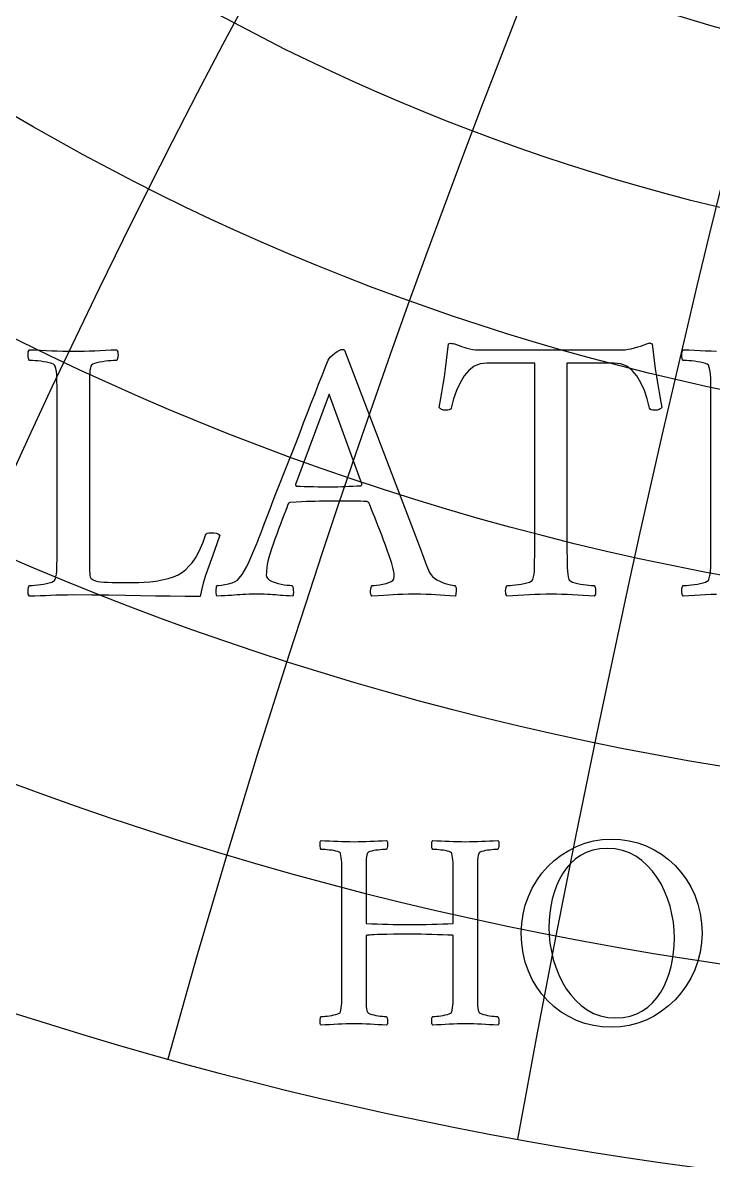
# Model space of a CAD drawing. Header units: millimetres. Extents: x -71 to 71, y -71 to 73.
# Drawn here: x -17.34 to -7.27, y -22.81 to -6.22 of the extents above; entities that cross this region are included whole.
import ezdxf

# ---------------------------------------------------------------- set-up
doc = ezdxf.new("R2010")
doc.units = ezdxf.units.MM
for name, color, linetype in [('CUT_OUTER', 1, 'Continuous'), ('ENGRAVE', 7, 'Continuous'), ('ENGRAVE_FINE', 8, 'Continuous'), ('TEXT', 5, 'Continuous')]:
    doc.layers.add(name, color=color, linetype=linetype)

msp = doc.modelspace()

# ---------------------------------------------------------------- linework, layer by layer
at = {"layer": 'CUT_OUTER'}
msp.add_arc((-0.0002, -0.0002), 71.2199, 143.788848, 87.803032, dxfattribs=at)
at = {"layer": 'ENGRAVE'}
for centre, radius in [((0, 0), 70.2), ((0, 24.1585), 39.0893), ((0, 22.2167), 34.5295), ((0, 20.6338), 30.4012), ((0, 0), 45.9522), ((0, 19.337), 26.6151), ((0, 0), 30.0798)]:
    msp.add_circle(centre, radius, dxfattribs=at)
for centre, radius, start, end in [((0, 26.5604), 44.1998, 104.90113, 75.09887), ((0, 29.5661), 50.0254, 148.36961, 31.63039), ((0, 33.3862), 56.8, 171.09399, 8.90601)]:
    msp.add_arc(centre, radius, start, end, dxfattribs=at)
at = {"layer": 'ENGRAVE_FINE'}
for centre, radius, start, end in [((-443.3724, -63.2477), 450.2121, 5.104849, 17.080014), ((-443.3724, -63.2477), 450.2121, 5.104849, 17.080014), ((-214.7937, -63.2477), 228.5787, 10.267692, 34.218624), ((-214.7937, -63.2477), 228.5787, 10.267692, 34.218624), ((214.7937, -63.2477), 228.5787, 145.781376, 169.732308), ((214.7937, -63.2477), 228.5787, 145.781376, 169.732308), ((-135.4092, -63.2477), 156.357, 15.548702, 51.45419), ((-135.4092, -63.2477), 156.357, 15.548702, 51.45419), ((135.4092, -63.2477), 156.357, 128.54581, 164.451298), ((135.4092, -63.2477), 156.357, 128.54581, 164.451298), ((-93.1695, -63.2477), 121.6242, 21.012524, 68.778271), ((-93.1695, -63.2477), 121.6242, 21.012524, 68.778271), ((93.1695, -63.2477), 121.6242, 111.221729, 158.987476), ((93.1695, -63.2477), 121.6242, 111.221729, 158.987476), ((-65.5996, -63.2477), 102.0548, 26.730809, 84.928272), ((-65.5996, -63.2477), 102.0548, 26.730809, 84.928272), ((65.5996, -63.2477), 102.0548, 95.071728, 153.269191), ((65.5996, -63.2477), 102.0548, 95.071728, 153.269191), ((-45.1364, -63.2477), 90.2728, 32.785093, 97.141651), ((-45.1364, -63.2477), 90.2728, 32.785093, 97.141651), ((45.1364, -63.2477), 90.2728, 82.858349, 147.214907), ((45.1364, -63.2477), 90.2728, 82.858349, 147.214907), ((-28.4547, -63.2477), 83.1958, 39.270113, 107.914903), ((-28.4547, -63.2477), 83.1958, 39.270113, 107.914903), ((28.4547, -63.2477), 83.1958, 72.085097, 140.729887), ((28.4547, -63.2477), 83.1958, 72.085097, 140.729887), ((0, 54.02), 87.4062, 216.596965, 323.403035)]:
    msp.add_arc(centre, radius, start, end, dxfattribs=at)
at = {"layer": 'TEXT'}
for points in [[(-8.5911, -10.9896), (-8.5554, -10.9879), (-8.515, -10.9827), (-8.4696, -10.974), (-8.4195, -10.9619), (-8.3703, -10.9484), (-8.3281, -10.9356), (-8.2928, -10.9235), (-8.2645, -10.9121), (-8.2441, -10.9024), (-8.2271, -10.8955), (-8.2136, -10.8913), (-8.2036, -10.89), (-8.1949, -10.8906), (-8.1856, -10.8927), (-8.1756, -10.8962), (-8.1648, -10.901), (-8.1505, -11.0245), (-8.1351, -11.146), (-8.1187, -11.2653), (-8.1012, -11.3826), (-8.0827, -11.4978), (-8.0631, -11.6109), (-8.0425, -11.722), (-8.0209, -11.831), (-8.0275, -11.8369), (-8.0361, -11.8434), (-8.0469, -11.8507), (-8.0597, -11.8587), (-8.0742, -11.8656), (-8.0901, -11.8697), (-8.1074, -11.8711), (-8.1261, -11.8697), (-8.1538, -11.868), (-8.1759, -11.8628), (-8.1925, -11.8542), (-8.2036, -11.8421), (-8.2358, -11.7068), (-8.2769, -11.5833), (-8.3271, -11.4715), (-8.3863, -11.3715), (-8.4548, -11.2892), (-8.5329, -11.2304), (-8.6208, -11.1951), (-8.7184, -11.1833), (-9.4048, -11.1833), (-9.4048, -13.94), (-9.4046, -13.9999), (-9.4041, -14.0576), (-9.4032, -14.1133), (-9.402, -14.167), (-9.3994, -14.2171), (-9.3944, -14.2624), (-9.387, -14.3029), (-9.3771, -14.3386), (-9.3674, -14.3521), (-9.3494, -14.3649), (-9.3231, -14.377), (-9.2885, -14.3884), (-9.2493, -14.3986), (-9.209, -14.4071), (-9.1676, -14.4138), (-9.1252, -14.4188), (-9.0856, -14.4225), (-9.0526, -14.4251), (-9.0261, -14.4266), (-9.0062, -14.4271), (-8.9988, -14.4403), (-8.9931, -14.4576), (-8.9891, -14.479), (-8.9869, -14.5046), (-8.987, -14.5302), (-8.9903, -14.5517), (-8.9967, -14.569), (-9.0062, -14.5821), (-9.0884, -14.5768), (-9.1688, -14.5717), (-9.2475, -14.5671), (-9.3245, -14.5627), (-9.4012, -14.5591), (-9.4788, -14.5565), (-9.5575, -14.555), (-9.6373, -14.5544), (-9.7151, -14.555), (-9.7937, -14.5565), (-9.8729, -14.5591), (-9.9528, -14.5627), (-10.0334, -14.5671), (-10.1147, -14.5717), (-10.1967, -14.5768), (-10.2794, -14.5821), (-10.2889, -14.569), (-10.2953, -14.5517), (-10.2986, -14.5302), (-10.2988, -14.5046), (-10.2965, -14.479), (-10.2925, -14.4576), (-10.2868, -14.4403), (-10.2794, -14.4271), (-10.2593, -14.4266), (-10.2323, -14.4251), (-10.1984, -14.4225), (-10.1576, -14.4188), (-10.1138, -14.4138), (-10.0711, -14.4071), (-10.0294, -14.3986), (-9.9888, -14.3884), (-9.9533, -14.377), (-9.9272, -14.3649), (-9.9104, -14.3521), (-9.903, -14.3386), (-9.8931, -14.3029), (-9.8857, -14.2624), (-9.8807, -14.2171), (-9.8781, -14.167), (-9.8769, -14.1133), (-9.876, -14.0576), (-9.8755, -13.9999), (-9.8753, -13.94), (-9.8753, -11.1833), (-10.5728, -11.1833), (-10.6703, -11.1951), (-10.7582, -11.2304), (-10.8364, -11.2892), (-10.9049, -11.3715), (-10.9644, -11.4715), (-11.0156, -11.5833), (-11.0585, -11.7068), (-11.0931, -11.8421), (-11.1042, -11.8542), (-11.1208, -11.8628), (-11.1429, -11.868), (-11.1706, -11.8697), (-11.1891, -11.8711), (-11.2059, -11.8697), (-11.2209, -11.8656), (-11.2343, -11.8587), (-11.2459, -11.8507), (-11.2557, -11.8434), (-11.2638, -11.8369), (-11.2702, -11.831), (-11.2488, -11.722), (-11.2287, -11.6109), (-11.21, -11.4978), (-11.1927, -11.3826), (-11.1765, -11.2653), (-11.1609, -11.146), (-11.146, -11.0245), (-11.1319, -10.901), (-11.1173, -10.8967), (-11.1014, -10.8948), (-11.0841, -10.8953), (-11.0654, -10.8983), (-11.0471, -10.9026), (-11.0308, -10.9073), (-11.0167, -10.9123), (-11.0045, -10.9176), (-10.977, -10.9289), (-10.9443, -10.9405), (-10.9065, -10.9524), (-10.8634, -10.9647), (-10.8193, -10.9756), (-10.7783, -10.9834), (-10.7404, -10.988), (-10.7056, -10.9896)], [(-16.3684, -13.94), (-16.3684, -13.9462), (-16.3684, -13.9538), (-16.3684, -13.9628), (-16.3684, -13.9732), (-16.3684, -14), (-16.3684, -14.0306), (-16.3684, -14.0651), (-16.3684, -14.1033), (-16.3681, -14.1426), (-16.367, -14.1801), (-16.3653, -14.2159), (-16.3629, -14.25), (-16.3594, -14.2797), (-16.3546, -14.3026), (-16.3484, -14.3185), (-16.3407, -14.3275), (-16.3115, -14.345), (-16.2792, -14.3586), (-16.2437, -14.3685), (-16.2051, -14.3745), (-16.1593, -14.3782), (-16.102, -14.3808), (-16.0334, -14.3823), (-15.9533, -14.3828), (-15.6488, -14.3828), (-15.5694, -14.3806), (-15.4862, -14.3738), (-15.3992, -14.3626), (-15.3084, -14.3469), (-15.2203, -14.3263), (-15.1416, -14.3005), (-15.0723, -14.2695), (-15.0122, -14.2334), (-14.9633, -14.1939), (-14.9161, -14.1476), (-14.8706, -14.0943), (-14.8268, -14.0341), (-14.7851, -13.9649), (-14.7458, -13.8846), (-14.709, -13.7933), (-14.6746, -13.6909), (-14.6656, -13.6764), (-14.6497, -13.666), (-14.6268, -13.6598), (-14.5971, -13.6577), (-14.5514, -13.6598), (-14.514, -13.666), (-14.485, -13.6764), (-14.4642, -13.6909), (-14.5038, -13.8033), (-14.5452, -13.9192), (-14.5882, -14.0386), (-14.6331, -14.1614), (-14.6747, -14.2815), (-14.7085, -14.3925), (-14.7342, -14.4946), (-14.7521, -14.5877), (-14.9704, -14.587), (-15.188, -14.5849), (-15.4049, -14.5814), (-15.6211, -14.5766), (-15.8439, -14.5717), (-16.0806, -14.5683), (-16.3311, -14.5662), (-16.5954, -14.5655), (-16.6871, -14.566), (-16.7739, -14.5676), (-16.8559, -14.5702), (-16.933, -14.5738), (-17.0085, -14.5774), (-17.0853, -14.58), (-17.1635, -14.5816), (-17.243, -14.5821), (-17.2525, -14.569), (-17.2589, -14.5517), (-17.2622, -14.5302), (-17.2624, -14.5046), (-17.2602, -14.479), (-17.2562, -14.4576), (-17.2505, -14.4403), (-17.243, -14.4271), (-17.223, -14.4266), (-17.196, -14.4251), (-17.1621, -14.4225), (-17.1213, -14.4188), (-17.0775, -14.4138), (-17.0348, -14.4071), (-16.9931, -14.3986), (-16.9524, -14.3884), (-16.917, -14.377), (-16.8908, -14.3649), (-16.8741, -14.3521), (-16.8666, -14.3386), (-16.8568, -14.3029), (-16.8493, -14.2624), (-16.8443, -14.2171), (-16.8417, -14.167), (-16.8405, -14.1133), (-16.8396, -14.0576), (-16.8391, -13.9999), (-16.8389, -13.94), (-16.8389, -11.6317), (-16.8391, -11.5717), (-16.8396, -11.5134), (-16.8405, -11.4568), (-16.8417, -11.402), (-16.8443, -11.3506), (-16.8493, -11.3044), (-16.8568, -11.2634), (-16.8666, -11.2276), (-16.8741, -11.212), (-16.8908, -11.1986), (-16.917, -11.1871), (-16.9524, -11.1778), (-16.9931, -11.17), (-17.0348, -11.1633), (-17.0775, -11.1576), (-17.1213, -11.1529), (-17.1621, -11.1493), (-17.196, -11.1467), (-17.223, -11.1451), (-17.243, -11.1446), (-17.2505, -11.1314), (-17.2562, -11.1141), (-17.2602, -11.0927), (-17.2624, -11.0671), (-17.2622, -11.0415), (-17.2589, -11.02), (-17.2525, -11.0027), (-17.243, -10.9896), (-17.1603, -10.9925), (-17.0784, -10.9958), (-16.997, -10.9995), (-16.9164, -11.0034), (-16.8365, -11.0071), (-16.7573, -11.0097), (-16.6788, -11.0112), (-16.6009, -11.0117), (-16.5212, -11.0112), (-16.4425, -11.0097), (-16.3648, -11.0071), (-16.2882, -11.0034), (-16.2112, -10.9995), (-16.1325, -10.9958), (-16.052, -10.9925), (-15.9699, -10.9896), (-15.9604, -11.0027), (-15.954, -11.02), (-15.9507, -11.0415), (-15.9505, -11.0671), (-15.9527, -11.0927), (-15.9567, -11.1141), (-15.9624, -11.1314), (-15.9699, -11.1446), (-15.9899, -11.1451), (-16.0169, -11.1467), (-16.0508, -11.1493), (-16.0917, -11.1529), (-16.1352, -11.1576), (-16.1775, -11.1633), (-16.2183, -11.17), (-16.2577, -11.1778), (-16.2923, -11.1871), (-16.3186, -11.1986), (-16.3366, -11.212), (-16.3463, -11.2276), (-16.3537, -11.2574), (-16.3594, -11.2913), (-16.3634, -11.3293), (-16.3657, -11.3715), (-16.3669, -11.4169), (-16.3677, -11.4643), (-16.3683, -11.5137), (-16.3684, -11.5653), (-16.3684, -11.5736), (-16.3684, -11.5819), (-16.3684, -11.5902), (-16.3684, -11.5985), (-16.3684, -11.6068), (-16.3684, -11.6151), (-16.3684, -11.6234), (-16.3684, -11.6317)], [(-13.9273, -13.8127), (-13.924, -13.8042), (-13.9141, -13.7788), (-13.8977, -13.7364), (-13.8747, -13.6771), (-13.8461, -13.6032), (-13.8131, -13.5172), (-13.7756, -13.4191), (-13.7335, -13.309), (-13.6877, -13.1894), (-13.6387, -13.0633), (-13.5867, -12.9306), (-13.5315, -12.7914), (-13.4746, -12.6478), (-13.4173, -12.5022), (-13.3597, -12.3544), (-13.3018, -12.2046), (-13.2442, -12.0553), (-13.1876, -11.9092), (-13.1321, -11.7661), (-13.0776, -11.6262), (-13.0252, -11.4919), (-12.9759, -11.366), (-12.9297, -11.2484), (-12.8866, -11.139), (-12.8722, -11.1162), (-12.8513, -11.092), (-12.8238, -11.0664), (-12.7897, -11.0394), (-12.7546, -11.0152), (-12.724, -10.9979), (-12.6979, -10.9875), (-12.6763, -10.9841), (-12.6712, -10.9842), (-12.6673, -10.9847), (-12.6643, -10.9856), (-12.6624, -10.9868), (-12.6605, -10.9884), (-12.6576, -10.9903), (-12.6536, -10.9925), (-12.6486, -10.9951), (-11.547, -13.8846), (-11.4927, -14.0272), (-11.4515, -14.1337), (-11.4235, -14.2043), (-11.4086, -14.2389), (-11.3915, -14.2683), (-11.3678, -14.2957), (-11.3375, -14.3209), (-11.3007, -14.3441), (-11.2606, -14.3647), (-11.2204, -14.3822), (-11.1803, -14.3965), (-11.1402, -14.4078), (-11.1037, -14.4162), (-11.0744, -14.4223), (-11.0525, -14.4259), (-11.0378, -14.4271), (-11.0284, -14.4429), (-11.0225, -14.4624), (-11.0201, -14.4858), (-11.0211, -14.5129), (-11.0239, -14.539), (-11.0267, -14.5593), (-11.0295, -14.5736), (-11.0322, -14.5821), (-11.1104, -14.5768), (-11.1844, -14.5717), (-11.2543, -14.5671), (-11.3201, -14.5627), (-11.3868, -14.5591), (-11.4598, -14.5565), (-11.5391, -14.555), (-11.6245, -14.5544), (-11.7146, -14.555), (-11.7968, -14.5565), (-11.871, -14.5591), (-11.9373, -14.5627), (-12.0035, -14.5671), (-12.0777, -14.5717), (-12.1599, -14.5768), (-12.25, -14.5821), (-12.2595, -14.569), (-12.2659, -14.5517), (-12.2692, -14.5302), (-12.2694, -14.5046), (-12.2668, -14.479), (-12.2618, -14.4576), (-12.2544, -14.4403), (-12.2445, -14.4271), (-12.2161, -14.4259), (-12.1808, -14.4223), (-12.1386, -14.4162), (-12.0895, -14.4078), (-12.0411, -14.3972), (-12.0009, -14.3849), (-11.9691, -14.3709), (-11.9456, -14.3552), (-11.9359, -14.342), (-11.929, -14.3247), (-11.9248, -14.3033), (-11.9234, -14.2777), (-11.9257, -14.2484), (-11.9324, -14.2106), (-11.9437, -14.164), (-11.9594, -14.1088), (-11.9786, -14.0474), (-12.0002, -13.9822), (-12.0243, -13.9132), (-12.0507, -13.8404), (-12.0784, -13.7662), (-12.1061, -13.693), (-12.1338, -13.6208), (-12.1615, -13.5498), (-12.1879, -13.4823), (-12.212, -13.4211), (-12.2336, -13.366), (-12.2528, -13.3173), (-12.2685, -13.2773), (-12.2798, -13.2488), (-12.2865, -13.2316), (-12.2888, -13.2259), (-12.2895, -13.2252), (-12.2915, -13.2232), (-12.295, -13.2197), (-12.2998, -13.2149), (-12.3054, -13.21), (-12.3109, -13.2066), (-12.3165, -13.2045), (-12.322, -13.2038), (-12.3659, -13.2014), (-12.4147, -13.1996), (-12.4683, -13.1986), (-12.5268, -13.1982), (-12.5867, -13.1982), (-12.6444, -13.1982), (-12.7001, -13.1982), (-12.7538, -13.1982), (-12.7676, -13.1982), (-12.7814, -13.1982), (-12.7953, -13.1982), (-12.8091, -13.1982), (-12.8226, -13.1982), (-12.8354, -13.1982), (-12.8475, -13.1982), (-12.8589, -13.1982), (-12.9388, -13.1984), (-13.0125, -13.1989), (-13.08, -13.1998), (-13.1412, -13.201), (-13.2035, -13.2029), (-13.2741, -13.2059), (-13.353, -13.2098), (-13.4402, -13.2149), (-13.4433, -13.2154), (-13.4471, -13.2169), (-13.4516, -13.2195), (-13.4568, -13.2232), (-13.4616, -13.2268), (-13.4651, -13.2294), (-13.4671, -13.2309), (-13.4678, -13.2315), (-13.4704, -13.2384), (-13.4782, -13.2591), (-13.4912, -13.2937), (-13.5093, -13.3422), (-13.5311, -13.4001), (-13.555, -13.4633), (-13.581, -13.5316), (-13.609, -13.6051), (-13.6372, -13.68), (-13.6637, -13.7525), (-13.6884, -13.8225), (-13.7114, -13.8902), (-13.7341, -13.9566), (-13.7522, -14.0175), (-13.7659, -14.0729), (-13.7751, -14.1227), (-13.7811, -14.1673), (-13.7854, -14.2071), (-13.788, -14.242), (-13.7889, -14.2721), (-13.7835, -14.301), (-13.7674, -14.3268), (-13.7406, -14.3495), (-13.7031, -14.369), (-13.6598, -14.3854), (-13.6159, -14.3988), (-13.5713, -14.409), (-13.526, -14.4161), (-13.4846, -14.4209), (-13.4519, -14.4244), (-13.4279, -14.4264), (-13.4125, -14.4271), (-13.4073, -14.4356), (-13.4028, -14.45), (-13.399, -14.4702), (-13.3959, -14.4963), (-13.3941, -14.5235), (-13.3945, -14.5468), (-13.3969, -14.5664), (-13.4014, -14.5821), (-13.4521, -14.5794), (-13.499, -14.5766), (-13.542, -14.5738), (-13.5813, -14.571), (-13.6187, -14.5683), (-13.656, -14.5655), (-13.6934, -14.5627), (-13.7308, -14.56), (-13.7711, -14.5576), (-13.8173, -14.5558), (-13.8693, -14.5548), (-13.9273, -14.5544), (-13.9857, -14.5548), (-14.0394, -14.5558), (-14.0882, -14.5576), (-14.1321, -14.56), (-14.1736, -14.5627), (-14.2151, -14.5655), (-14.2566, -14.5683), (-14.2982, -14.571), (-14.3424, -14.5738), (-14.3923, -14.5766), (-14.4476, -14.5794), (-14.5085, -14.5821), (-14.5133, -14.5736), (-14.5168, -14.5593), (-14.5189, -14.539), (-14.5196, -14.5129), (-14.5189, -14.4858), (-14.5168, -14.4624), (-14.5133, -14.4429), (-14.5085, -14.4271), (-14.4793, -14.4256), (-14.4414, -14.4209), (-14.3949, -14.4131), (-14.3397, -14.4022), (-14.2852, -14.3879), (-14.2407, -14.3697), (-14.2063, -14.3477), (-14.1819, -14.322), (-14.142, -14.2678), (-14.1051, -14.2106), (-14.0714, -14.1502), (-14.0408, -14.0867), (-14.0119, -14.0208), (-13.9833, -13.9532), (-13.9551, -13.8838), (-13.9273, -13.8127)], [(-12.87, -11.6372), (-13.3627, -12.9547), (-13.3625, -12.9554), (-13.362, -12.9575), (-13.3611, -12.9609), (-13.3599, -12.9658), (-13.3583, -12.9706), (-13.3564, -12.9741), (-13.3542, -12.9761), (-13.3516, -12.9768), (-13.2964, -12.9794), (-13.236, -12.9817), (-13.1705, -12.9836), (-13.0997, -12.9851), (-13.03, -12.9863), (-12.9676, -12.9872), (-12.9124, -12.9877), (-12.8645, -12.9879), (-12.8024, -12.9876), (-12.7434, -12.9865), (-12.6875, -12.9848), (-12.6347, -12.9824), (-12.5823, -12.9796), (-12.5275, -12.9768), (-12.4702, -12.9741), (-12.4106, -12.9713), (-12.4055, -12.9704), (-12.4016, -12.9678), (-12.3986, -12.9635), (-12.3967, -12.9575), (-12.3955, -12.9514), (-12.3946, -12.9471), (-12.3941, -12.9445), (-12.3939, -12.9436)], [(-12.5088, -18.1636), (-12.449, -18.1632), (-12.39, -18.162), (-12.3317, -18.1601), (-12.2742, -18.1574), (-12.2165, -18.1544), (-12.1575, -18.1516), (-12.0972, -18.1492), (-12.0355, -18.147), (-12.0284, -18.1572), (-12.0236, -18.1714), (-12.0211, -18.1894), (-12.021, -18.2113), (-12.0227, -18.2332), (-12.0257, -18.2513), (-12.0299, -18.2654), (-12.0355, -18.2757), (-12.0506, -18.2761), (-12.0708, -18.2772), (-12.0962, -18.2792), (-12.1269, -18.2819), (-12.1596, -18.2854), (-12.1912, -18.2897), (-12.2218, -18.2947), (-12.2514, -18.3006), (-12.2774, -18.3076), (-12.2971, -18.3161), (-12.3106, -18.3263), (-12.3178, -18.3379), (-12.3234, -18.3603), (-12.3277, -18.3857), (-12.3307, -18.4142), (-12.3324, -18.4459), (-12.3333, -18.4799), (-12.3339, -18.5154), (-12.3343, -18.5525), (-12.3344, -18.5912), (-12.3344, -18.5974), (-12.3344, -18.6036), (-12.3344, -18.6099), (-12.3344, -18.6161), (-12.3344, -18.6223), (-12.3344, -18.6286), (-12.3344, -18.6348), (-12.3344, -18.641), (-12.3344, -19.3509), (-12.3342, -19.3529), (-12.3334, -19.3546), (-12.3321, -19.356), (-12.3303, -19.3572), (-12.3285, -19.3581), (-12.3272, -19.3587), (-12.3264, -19.3591), (-12.3261, -19.3592), (-12.2509, -19.3613), (-12.1746, -19.3634), (-12.0973, -19.3655), (-12.0189, -19.3675), (-11.9393, -19.3694), (-11.858, -19.3707), (-11.7753, -19.3714), (-11.6909, -19.3717), (-11.6169, -19.3714), (-11.5399, -19.3707), (-11.4601, -19.3694), (-11.3775, -19.3675), (-11.2954, -19.3655), (-11.2171, -19.3634), (-11.1428, -19.3613), (-11.0724, -19.3592), (-11.0721, -19.359), (-11.0713, -19.3582), (-11.07, -19.3569), (-11.0682, -19.3551), (-11.0664, -19.353), (-11.0651, -19.3509), (-11.0643, -19.3489), (-11.064, -19.3468), (-11.064, -18.641), (-11.0642, -18.596), (-11.0646, -18.5523), (-11.0652, -18.5098), (-11.0661, -18.4687), (-11.0681, -18.4302), (-11.0718, -18.3955), (-11.0774, -18.3648), (-11.0848, -18.3379), (-11.0904, -18.3263), (-11.103, -18.3161), (-11.1226, -18.3076), (-11.1492, -18.3006), (-11.1795, -18.2947), (-11.2104, -18.2897), (-11.2418, -18.2854), (-11.2737, -18.2819), (-11.3034, -18.2792), (-11.3282, -18.2772), (-11.348, -18.2761), (-11.363, -18.2757), (-11.3685, -18.2654), (-11.3728, -18.2513), (-11.3758, -18.2332), (-11.3775, -18.2113), (-11.3774, -18.1894), (-11.3749, -18.1714), (-11.3701, -18.1572), (-11.363, -18.147), (-11.3011, -18.1492), (-11.24, -18.1516), (-11.1796, -18.1544), (-11.1201, -18.1574), (-11.0611, -18.1601), (-11.0023, -18.162), (-10.9438, -18.1632), (-10.8855, -18.1636), (-10.8257, -18.1632), (-10.7667, -18.162), (-10.7084, -18.1601), (-10.651, -18.1574), (-10.5932, -18.1544), (-10.5342, -18.1516), (-10.4739, -18.1492), (-10.4122, -18.147), (-10.4051, -18.1572), (-10.4003, -18.1714), (-10.3978, -18.1894), (-10.3977, -18.2113), (-10.3994, -18.2332), (-10.4024, -18.2513), (-10.4067, -18.2654), (-10.4122, -18.2757), (-10.4272, -18.2761), (-10.447, -18.2772), (-10.4718, -18.2792), (-10.5015, -18.2819), (-10.5333, -18.2854), (-10.5643, -18.2897), (-10.5945, -18.2947), (-10.624, -18.3006), (-10.6499, -18.3076), (-10.6696, -18.3161), (-10.6831, -18.3263), (-10.6904, -18.3379), (-10.6978, -18.3648), (-10.7034, -18.3955), (-10.7071, -18.4302), (-10.7091, -18.4687), (-10.71, -18.5098), (-10.7106, -18.5523), (-10.711, -18.596), (-10.7112, -18.641), (-10.7112, -20.3473), (-10.711, -20.3922), (-10.7106, -20.4355), (-10.71, -20.4773), (-10.7091, -20.5175), (-10.7071, -20.5552), (-10.7034, -20.5892), (-10.6978, -20.6195), (-10.6904, -20.6462), (-10.6831, -20.6564), (-10.6696, -20.666), (-10.6499, -20.675), (-10.624, -20.6836), (-10.5945, -20.6913), (-10.5643, -20.6976), (-10.5333, -20.7027), (-10.5015, -20.7064), (-10.4718, -20.7092), (-10.447, -20.7111), (-10.4272, -20.7123), (-10.4122, -20.7127), (-10.4067, -20.7229), (-10.4024, -20.7371), (-10.3994, -20.7551), (-10.3977, -20.777), (-10.3978, -20.7989), (-10.4003, -20.817), (-10.4051, -20.8311), (-10.4122, -20.8414), (-10.4739, -20.8373), (-10.5342, -20.8336), (-10.5932, -20.8301), (-10.651, -20.8268), (-10.7084, -20.8241), (-10.7667, -20.8222), (-10.8257, -20.821), (-10.8855, -20.8206), (-10.9438, -20.821), (-11.0023, -20.8222), (-11.0611, -20.8241), (-11.1201, -20.8268), (-11.1796, -20.8301), (-11.24, -20.8336), (-11.3011, -20.8373), (-11.363, -20.8414), (-11.3701, -20.8311), (-11.3749, -20.817), (-11.3774, -20.7989), (-11.3775, -20.777), (-11.3758, -20.7551), (-11.3728, -20.7371), (-11.3685, -20.7229), (-11.363, -20.7127), (-11.348, -20.7123), (-11.3282, -20.7111), (-11.3034, -20.7092), (-11.2737, -20.7064), (-11.2418, -20.7027), (-11.2104, -20.6976), (-11.1795, -20.6913), (-11.1492, -20.6836), (-11.1226, -20.675), (-11.103, -20.666), (-11.0904, -20.6564), (-11.0848, -20.6462), (-11.0774, -20.6195), (-11.0718, -20.5892), (-11.0681, -20.5552), (-11.0661, -20.5175), (-11.0652, -20.4773), (-11.0646, -20.4355), (-11.0642, -20.3922), (-11.064, -20.3473), (-11.064, -19.5419), (-11.0643, -19.5382), (-11.0651, -19.5352), (-11.0664, -19.533), (-11.0682, -19.5315), (-11.07, -19.5306), (-11.0713, -19.53), (-11.0721, -19.5296), (-11.0724, -19.5295), (-11.1441, -19.5273), (-11.2182, -19.5248), (-11.2946, -19.5221), (-11.3733, -19.5191), (-11.4531, -19.5164), (-11.5327, -19.5144), (-11.6119, -19.5132), (-11.6909, -19.5129), (-11.8228, -19.5131), (-11.9359, -19.5139), (-12.0303, -19.5152), (-12.1061, -19.517), (-12.1668, -19.5191), (-12.2161, -19.5212), (-12.254, -19.5232), (-12.2805, -19.5253), (-12.2992, -19.5274), (-12.3137, -19.5295), (-12.3241, -19.5315), (-12.3303, -19.5336), (-12.3321, -19.5356), (-12.3334, -19.5372), (-12.3342, -19.5387), (-12.3344, -19.5398), (-12.3344, -19.5407), (-12.3344, -19.5414), (-12.3344, -19.5418), (-12.3344, -19.5419), (-12.3344, -20.3473), (-12.3344, -20.3536), (-12.3344, -20.3598), (-12.3344, -20.366), (-12.3344, -20.3722), (-12.3344, -20.3785), (-12.3344, -20.3847), (-12.3344, -20.3909), (-12.3344, -20.3971), (-12.3343, -20.4357), (-12.3339, -20.4724), (-12.3333, -20.5073), (-12.3324, -20.5404), (-12.3307, -20.5711), (-12.3277, -20.599), (-12.3234, -20.6241), (-12.3178, -20.6462), (-12.3106, -20.6564), (-12.2971, -20.666), (-12.2774, -20.675), (-12.2514, -20.6836), (-12.2218, -20.6913), (-12.1912, -20.6976), (-12.1596, -20.7027), (-12.1269, -20.7064), (-12.0962, -20.7092), (-12.0708, -20.7111), (-12.0506, -20.7123), (-12.0355, -20.7127), (-12.0299, -20.7229), (-12.0257, -20.7371), (-12.0227, -20.7551), (-12.021, -20.777), (-12.0211, -20.7989), (-12.0236, -20.817), (-12.0284, -20.8311), (-12.0355, -20.8414), (-12.0972, -20.8373), (-12.1575, -20.8336), (-12.2165, -20.8301), (-12.2742, -20.8268), (-12.3317, -20.8241), (-12.39, -20.8222), (-12.449, -20.821), (-12.5088, -20.8206), (-12.5672, -20.821), (-12.6261, -20.8222), (-12.6855, -20.8241), (-12.7455, -20.8268), (-12.8059, -20.8301), (-12.8669, -20.8336), (-12.9284, -20.8373), (-12.9904, -20.8414), (-12.9975, -20.8311), (-13.0023, -20.817), (-13.0048, -20.7989), (-13.0049, -20.777), (-13.0032, -20.7551), (-13.0003, -20.7371), (-12.996, -20.7229), (-12.9904, -20.7127), (-12.9753, -20.7123), (-12.9551, -20.7111), (-12.9297, -20.7092), (-12.8991, -20.7064), (-12.8662, -20.7027), (-12.8342, -20.6976), (-12.8029, -20.6913), (-12.7724, -20.6836), (-12.7458, -20.675), (-12.7263, -20.666), (-12.7137, -20.6564), (-12.7081, -20.6462), (-12.7007, -20.6195), (-12.6951, -20.5892), (-12.6914, -20.5552), (-12.6894, -20.5175), (-12.6885, -20.4773), (-12.6878, -20.4355), (-12.6875, -20.3922), (-12.6873, -20.3473), (-12.6873, -18.641), (-12.6875, -18.596), (-12.6878, -18.5523), (-12.6885, -18.5098), (-12.6894, -18.4687), (-12.6914, -18.4302), (-12.6951, -18.3955), (-12.7007, -18.3648), (-12.7081, -18.3379), (-12.7137, -18.3263), (-12.7263, -18.3161), (-12.7458, -18.3076), (-12.7724, -18.3006), (-12.8029, -18.2947), (-12.8342, -18.2897), (-12.8662, -18.2854), (-12.8991, -18.2819), (-12.9297, -18.2792), (-12.9551, -18.2772), (-12.9753, -18.2761), (-12.9904, -18.2757), (-12.996, -18.2654), (-13.0003, -18.2513), (-13.0032, -18.2332), (-13.0049, -18.2113), (-13.0048, -18.1894), (-13.0023, -18.1714), (-12.9975, -18.1572), (-12.9904, -18.147), (-12.9284, -18.1492), (-12.8669, -18.1516), (-12.8059, -18.1544), (-12.7455, -18.1574), (-12.6855, -18.1601), (-12.6261, -18.162), (-12.5672, -18.1632), (-12.5088, -18.1636)], [(-8.7599, -18.1262), (-8.6269, -18.1324), (-8.4978, -18.1511), (-8.3726, -18.1823), (-8.2513, -18.2259), (-8.1355, -18.281), (-8.0266, -18.3468), (-7.9248, -18.4232), (-7.8299, -18.5102), (-7.7434, -18.6068), (-7.6665, -18.7116), (-7.5991, -18.8247), (-7.5414, -18.9462), (-7.4951, -19.075), (-7.462, -19.2103), (-7.4422, -19.3521), (-7.4355, -19.5004), (-7.4422, -19.6412), (-7.462, -19.777), (-7.4951, -19.9079), (-7.5414, -20.0339), (-7.5991, -20.1538), (-7.6665, -20.2664), (-7.7434, -20.3717), (-7.8299, -20.4698), (-7.9248, -20.5591), (-8.0266, -20.6379), (-8.1355, -20.7064), (-8.2513, -20.7646), (-8.3726, -20.8109), (-8.4978, -20.844), (-8.6269, -20.8638), (-8.7599, -20.8704), (-8.8911, -20.8642), (-9.0189, -20.8455), (-9.1433, -20.8144), (-9.2643, -20.7708), (-9.3801, -20.7157), (-9.4885, -20.6499), (-9.5897, -20.5735), (-9.6836, -20.4864), (-9.7691, -20.3899), (-9.845, -20.2851), (-9.9113, -20.1719), (-9.968, -20.0505), (-10.0134, -19.9219), (-10.0459, -19.7874), (-10.0653, -19.6469), (-10.0718, -19.5004), (-10.0653, -19.3595), (-10.0459, -19.2233), (-10.0134, -19.0917), (-9.968, -18.9648), (-9.9113, -18.8441), (-9.845, -18.7308), (-9.7691, -18.6251), (-9.6836, -18.5268), (-9.5897, -18.4376), (-9.4885, -18.3587), (-9.3801, -18.2902), (-9.2643, -18.2321), (-9.1433, -18.1858), (-9.0189, -18.1527), (-8.8911, -18.1328), (-8.7599, -18.1262)], [(-8.818, -18.2632), (-8.928, -18.2696), (-9.0298, -18.2886), (-9.1232, -18.3204), (-9.2083, -18.3649), (-9.2855, -18.4198), (-9.3551, -18.4827), (-9.4173, -18.5537), (-9.4719, -18.6327), (-9.5194, -18.7181), (-9.5601, -18.8081), (-9.5941, -18.9028), (-9.6214, -19.0022), (-9.6423, -19.1039), (-9.6572, -19.2056), (-9.6661, -19.3073), (-9.6691, -19.4091), (-9.6651, -19.5273), (-9.653, -19.6452), (-9.6329, -19.7629), (-9.6048, -19.8803), (-9.5688, -19.995), (-9.5254, -20.1045), (-9.4744, -20.2088), (-9.4159, -20.3079), (-9.3501, -20.3996), (-9.2773, -20.4817), (-9.1975, -20.5543), (-9.1107, -20.6172), (-9.0169, -20.668), (-8.9161, -20.7044), (-8.8083, -20.7262), (-8.6935, -20.7334), (-8.5835, -20.7271), (-8.4817, -20.708), (-8.3883, -20.6762), (-8.3032, -20.6317), (-8.2259, -20.5766), (-8.1558, -20.5129), (-8.0931, -20.4406), (-8.0375, -20.3598), (-7.9891, -20.2725), (-7.9477, -20.1807), (-7.9134, -20.0846), (-7.886, -19.9841), (-7.8651, -19.8814), (-7.8502, -19.7791), (-7.8412, -19.677), (-7.8382, -19.5751), (-7.8423, -19.4571), (-7.8543, -19.3395), (-7.8744, -19.2225), (-7.9026, -19.106), (-7.9387, -18.9923), (-7.9825, -18.8839), (-8.0341, -18.7806), (-8.0936, -18.6825), (-8.1603, -18.5918), (-8.2337, -18.5108), (-8.3139, -18.4393), (-8.4008, -18.3774), (-8.4946, -18.3274), (-8.5954, -18.2918), (-8.7032, -18.2704), (-8.818, -18.2632)]]:
    msp.add_lwpolyline(points, close=True, dxfattribs=at)
msp.add_lwpolyline([(-7.2252, -14.5565), (-7.3044, -14.5591), (-7.3843, -14.5627), (-7.4649, -14.5671), (-7.5462, -14.5717), (-7.6282, -14.5768), (-7.7109, -14.5821), (-7.7204, -14.569), (-7.7268, -14.5517), (-7.7301, -14.5302), (-7.7303, -14.5046), (-7.7281, -14.479), (-7.7241, -14.4576), (-7.7184, -14.4403), (-7.7109, -14.4271), (-7.6909, -14.4266), (-7.6639, -14.4251), (-7.63, -14.4225), (-7.5891, -14.4188), (-7.5454, -14.4138), (-7.5027, -14.4071), (-7.461, -14.3986), (-7.4203, -14.3884), (-7.3849, -14.377), (-7.3587, -14.3649), (-7.342, -14.3521), (-7.3345, -14.3386), (-7.3247, -14.3029), (-7.3172, -14.2624), (-7.3122, -14.2171), (-7.3096, -14.167), (-7.3084, -14.1133), (-7.3075, -14.0576), (-7.307, -13.9999), (-7.3068, -13.94), (-7.3068, -11.6317), (-7.307, -11.5717), (-7.3075, -11.5134), (-7.3084, -11.4568), (-7.3096, -11.402), (-7.3122, -11.3506), (-7.3172, -11.3044), (-7.3247, -11.2634), (-7.3345, -11.2276), (-7.342, -11.212), (-7.3587, -11.1986), (-7.3849, -11.1871), (-7.4203, -11.1778), (-7.461, -11.17), (-7.5027, -11.1633), (-7.5454, -11.1576), (-7.5891, -11.1529), (-7.63, -11.1493), (-7.6639, -11.1467), (-7.6909, -11.1451), (-7.7109, -11.1446), (-7.7184, -11.1314), (-7.7241, -11.1141), (-7.7281, -11.0927), (-7.7303, -11.0671), (-7.7301, -11.0415), (-7.7268, -11.02), (-7.7204, -11.0027), (-7.7109, -10.9896), (-7.6282, -10.9925), (-7.5462, -10.9958), (-7.4649, -10.9995), (-7.3843, -11.0034), (-7.3044, -11.0071), (-7.2252, -11.0097)], dxfattribs=at)

doc.saveas('drawing.dxf')
